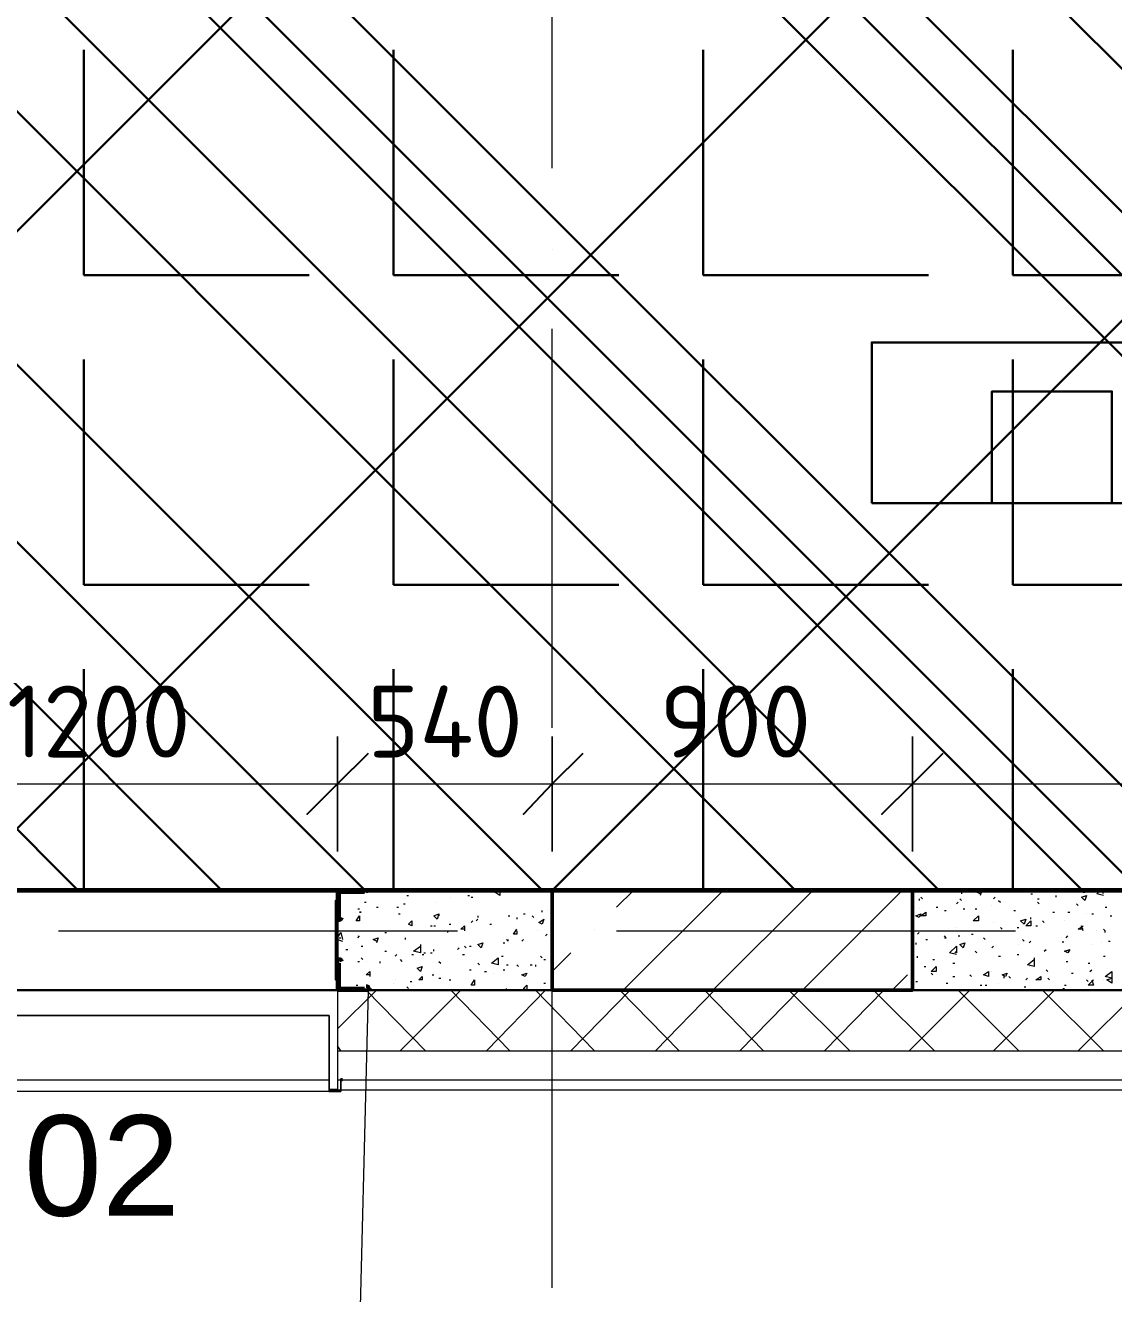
# Model space of a CAD drawing. Header units: millimetres. Extents: x -84737 to 172119, y -43083 to 59399.
# Drawn here: x 51026 to 53751, y 40869 to 44044 of the extents above; entities that cross this region are included whole.
import ezdxf

# ---------------------------------------------------------------- set-up
doc = ezdxf.new("R2010")
doc.units = ezdxf.units.MM
for name, color, linetype, lineweight in [('10) Плитка КР-3 300х300', 40, 'Continuous', 30), ('14) Плитка стены СТ-5.1', 3, 'Continuous', 60), ('19) Краска ПТ-5 потолок', 161, 'Continuous', 30), ('22) Шпакл. баз. фин. Потолок', 102, 'Continuous', 30)]:
    doc.layers.add(name, color=color, linetype=linetype, lineweight=lineweight)
for name, color, linetype in [('PDF _Марки', 7, 'Continuous'), ('PDF _Несущие колонны', 7, 'Continuous'), ('PDF _Обобщенные модели', 7, 'Continuous'), ('PDF _Окна', 7, 'Continuous'), ('PDF _Оси', 7, 'Continuous'), ('PDF _Перекрытия', 7, 'Continuous'), ('PDF _Размеры-100', 7, 'Continuous'), ('PDF _Стены', 7, 'Continuous'), ('PDF _Текст', 7, 'Continuous')]:
    doc.layers.add(name, color=color, linetype=linetype)
doc.styles.add('PDF GOSTCommon', font='arial.ttf')
doc.styles.add('PDF ISOCPEUR', font='isocpeur.ttf')

msp = doc.modelspace()

# ---------------------------------------------------------------- hatches: boundary and pattern name
at = {"layer": '10) Плитка КР-3 300х300', "transparency": 33554687}
h = msp.add_hatch(dxfattribs=at)
h.set_pattern_fill('ANGLE', color=256, scale=111)
h.set_pattern_definition([(0, (0, 0), (0, 775.335), [563.88, -211.455]), (90, (0, 0), (-775.335, 5e-14), [563.88, -211.455])])
h.paths.add_polyline_path([(52446.9, 46979.9), (52446.9, 47077.3), (55808, 47077.3), (55808, 44228.3), (52946.4, 44228.3), (52946.4, 45777.7), (53246.9, 45777.7), (53246.9, 45976.7), (52446.9, 45976.7)])
h.paths.add_polyline_path([(52446.9, 48029.7), (52446.9, 49778.1), (55808, 49778.1), (55808, 47178.9), (53246.9, 47178.9), (53246.9, 48029.7)])
h.paths.add_polyline_path([(46304.5, 41878.9), (46304.5, 44499.3), (47455.9, 44478.1), (47455.9, 45599.9), (49504.8, 45599.9), (49504.8, 44258), (49758.8, 44258), (49777.8, 45777.7), (52264.8, 45777.7), (52264.8, 45104.6), (52264.8, 45100.4), (52844.8, 45100.4), (52844.8, 44126.7), (55808, 44126.7), (55808, 41878.9), (49758.8, 41878.9), (49758.8, 42958.4), (49504.8, 42958.4), (49504.8, 41878.9)])
h.paths.add_polyline_path([(44755.2, 42827.2), (44755.2, 45777.7), (47358.6, 45777.7), (47358.6, 44579.7), (46054.8, 44579.7), (46054.8, 42827.2)])
at = {"layer": '19) Краска ПТ-5 потолок', "transparency": 33554687}
h = msp.add_hatch(dxfattribs=at)
h.set_pattern_fill('ANSI34', color=256, scale=80, angle=90)
h.paths.add_polyline_path([(52446.9, 46979.9), (52446.9, 47077.3), (55808, 47077.3), (55808, 44228.3), (52946.4, 44228.3), (52946.4, 45777.7), (53246.9, 45777.7), (53246.9, 45976.7), (52446.9, 45976.7)])
h.paths.add_polyline_path([(52446.9, 48029.7), (52446.9, 49778.1), (55808, 49778.1), (55808, 47178.9), (53246.9, 47178.9), (53246.9, 48029.7)])
h.paths.add_polyline_path([(46304.5, 41878.9), (46304.5, 44499.3), (47455.9, 44478.1), (47455.9, 45599.9), (49504.8, 45599.9), (49504.8, 44258), (49758.8, 44258), (49777.8, 45777.7), (52264.8, 45777.7), (52264.8, 45104.6), (52264.8, 45100.4), (52844.8, 45100.4), (52844.8, 44126.7), (55808, 44126.7), (55808, 41878.9), (49758.8, 41878.9), (49758.8, 42958.4), (49504.8, 42958.4), (49504.8, 41878.9)])
h.paths.add_polyline_path([(44755.2, 42827.2), (44755.2, 45777.7), (47358.6, 45777.7), (47358.6, 44579.7), (46054.8, 44579.7), (46054.8, 42827.2)])
at = {"layer": '22) Шпакл. баз. фин. Потолок', "transparency": 33554687}
h = msp.add_hatch(dxfattribs=at)
h.set_pattern_fill('ANSI37', color=256, scale=333)
h.paths.add_polyline_path([(52446.9, 46979.9), (52446.9, 47077.3), (55808, 47077.3), (55808, 44228.3), (52946.4, 44228.3), (52946.4, 45777.7), (53246.9, 45777.7), (53246.9, 45976.7), (52446.9, 45976.7)])
h.paths.add_polyline_path([(52446.9, 48029.7), (52446.9, 49778.1), (55808, 49778.1), (55808, 47178.9), (53246.9, 47178.9), (53246.9, 48029.7)])
h.paths.add_polyline_path([(46304.5, 41878.9), (46304.5, 44499.3), (47455.9, 44478.1), (47455.9, 45599.9), (49504.8, 45599.9), (49504.8, 44258), (49758.8, 44258), (49777.8, 45777.7), (52264.8, 45777.7), (52264.8, 45104.6), (52264.8, 45100.4), (52844.8, 45100.4), (52844.8, 44126.7), (55808, 44126.7), (55808, 41878.9), (49758.8, 41878.9), (49758.8, 42958.4), (49504.8, 42958.4), (49504.8, 41878.9)])
h.paths.add_polyline_path([(44755.2, 42827.2), (44755.2, 45777.7), (47358.6, 45777.7), (47358.6, 44579.7), (46054.8, 44579.7), (46054.8, 42827.2)])
at = {"layer": 'PDF _Окна', "transparency": 33554559}
msp.add_hatch(color=256, dxfattribs=at).paths.add_polyline_path([(51820.4, 41404.8), (51820.4, 41409), (51816.1, 41409), (51811.9, 41404.8), (51816.1, 41400.6), (51820.4, 41400.6)])

# ---------------------------------------------------------------- linework, layer by layer
at = {"layer": '10) Плитка КР-3 300х300'}
msp.add_lwpolyline([(46304.5, 41878.9), (46304.5, 44499.3), (47455.9, 44478.1), (47455.9, 45599.9), (49504.8, 45599.9), (49504.8, 44258), (49758.8, 44258), (49777.8, 45777.7), (52264.8, 45777.7), (52264.8, 45104.6), (52264.8, 45100.4), (52844.8, 45100.4), (52844.8, 44126.7), (55808, 44126.7), (55808, 41878.9), (49758.8, 41878.9), (49758.8, 42958.4), (49504.8, 42958.4), (49504.8, 41878.9)], close=True, dxfattribs=at)
at = {"layer": '14) Плитка стены СТ-5.1'}
msp.add_lwpolyline([(49504.8, 45599.9), (49504.8, 44258), (49758.8, 44258), (49777.8, 45777.7), (52264.8, 45777.7), (52264.8, 45104.6), (52264.8, 45100.4), (52844.8, 45100.4), (52844.8, 44126.7), (55808, 44126.7), (55808, 41878.9), (49758.8, 41878.9), (49758.8, 42958.4), (49504.8, 42958.4), (49504.8, 41878.9), (46304.5, 41878.9), (46304.5, 44499.3), (47455.9, 44478.1), (47455.9, 45599.9)], dxfattribs=at)
at = {"layer": 'PDF _Марки', "lineweight": 9}
msp.add_lwpolyline([(51883.9, 41629.2), (51858.5, 40604.7)], dxfattribs=at)
at = {"layer": 'PDF _Несущие колонны', "lineweight": 50}
msp.add_lwpolyline([(53246.9, 41878.9), (52345.3, 41878.9), (52345.3, 41629.2), (53246.9, 41629.2)], close=True, dxfattribs=at)
at = {"layer": 'PDF _Несущие колонны', "lineweight": 9}
for points in [[(52506.1, 41836.6), (52548.5, 41878.9)], [(52523.1, 41629.2), (52772.8, 41878.9)], [(52747.4, 41629.2), (52997.2, 41878.9)], [(52971.8, 41629.2), (53221.5, 41878.9)], [(52451.1, 41781.6), (52451.1, 41781.6)], [(52345.3, 41675.7), (52391.8, 41722.3)], [(53196.1, 41629.2), (53234.2, 41667.3)]]:
    msp.add_lwpolyline(points, dxfattribs=at)
at = {"layer": 'PDF _Обобщенные модели', "lineweight": 50}
for points in [[(51883.9, 41878.9), (51807.7, 41878.9), (51807.7, 41802.7)], [(51811.9, 41807), (51811.9, 41874.7), (51875.4, 41874.7)], [(51807.7, 41705.4), (51807.7, 41629.2), (51883.9, 41629.2)], [(51875.4, 41633.4), (51811.9, 41633.4), (51811.9, 41696.9)]]:
    msp.add_lwpolyline(points, dxfattribs=at)
at = {"layer": 'PDF _Обобщенные модели', "lineweight": 30}
msp.add_lwpolyline([(51807.7, 41654.6), (51803.4, 41654.6), (51803.4, 41853.5), (51807.7, 41853.5)], dxfattribs=at)
at = {"layer": 'PDF _Обобщенные модели', "lineweight": 50}
for centre, start, end in [((51879.6, 41882.7), 270, 11.5359), ((51811.9, 41810.8), 258.4641, 360), ((51811.9, 41700.7), 0, 101.5359), ((51879.6, 41633), 348.4641, 90)]:
    msp.add_arc(centre, 6.35, start, end, dxfattribs=at)
at = {"layer": 'PDF _Окна', "lineweight": 18}
for points in [[(51786.5, 41375.2), (51816.1, 41375.2), (51816.1, 41404.8), (51816.1, 41375.2), (51786.5, 41375.2), (51786.5, 41565.7), (50626.6, 41565.7), (50626.6, 41375.2), (50597, 41375.2), (50597, 41404.8), (50597, 41375.2), (50626.6, 41375.2)], [(50626.6, 41404.8), (50626.6, 41565.7), (51786.5, 41565.7), (51786.5, 41404.8)]]:
    msp.add_lwpolyline(points, dxfattribs=at)
msp.add_lwpolyline([(51786.5, 41404.8), (51786.5, 41375.2), (50626.6, 41375.2), (50626.6, 41404.8)], close=True, dxfattribs=at)
at = {"layer": 'PDF _Оси', "lineweight": 9}
for points in [[(52345.3, 43686.5), (52345.3, 44685.5)], [(52345.3, 43483.3), (52345.3, 43483.3)], [(52345.3, 42285.3), (52345.3, 43284.3)], [(52345.3, 42086.4), (52345.3, 42086.4)], [(52345.3, 40884.1), (52345.3, 41883.2)], [(51109.2, 41777.3), (52108.2, 41777.3)], [(52307.2, 41777.3), (52307.2, 41777.3)], [(52506.1, 41777.3), (53505.2, 41777.3)], [(53708.4, 41777.3), (53708.4, 41777.3)]]:
    msp.add_lwpolyline(points, dxfattribs=at)
at = {"layer": 'PDF _Перекрытия', "lineweight": 30}
msp.add_lwpolyline([(53145.3, 42848.3), (54047, 42848.3), (54047, 43250.5), (53145.3, 43250.5)], close=True, dxfattribs=at)
msp.add_lwpolyline([(53445.9, 42848.3), (53445.9, 43127.7), (53746.5, 43127.7), (53746.5, 42848.3)], dxfattribs=at)
at = {"layer": 'PDF _Размеры-100', "lineweight": 9}
msp.add_lwpolyline([(46186, 42145.6), (46905.6, 42145.6), (49305.8, 42145.6), (49504.8, 42145.6), (49758.8, 42145.6), (50605.4, 42145.6), (51807.7, 42145.6), (52345.3, 42145.6), (53246.9, 42145.6), (53246.9, 41976.3), (53246.9, 42264.1), (53246.9, 41976.3), (53246.9, 42145.6), (55926.5, 42145.6)], dxfattribs=at)
for points in [[(51807.7, 42145.6), (51807.7, 41976.3), (51807.7, 42264.1), (51807.7, 41976.3)], [(52345.3, 42145.6), (52345.3, 41976.3), (52345.3, 42264.1), (52345.3, 41976.3)]]:
    msp.add_lwpolyline(points, close=True, dxfattribs=at)
at = {"layer": 'PDF _Размеры-100', "lineweight": 25}
for points in [[(51883.9, 42221.8), (51807.7, 42145.6), (51731.5, 42069.4), (51807.7, 42145.6)], [(52421.5, 42221.8), (52345.3, 42145.6), (52273.3, 42069.4), (52345.3, 42145.6)], [(53323.1, 42221.8), (53246.9, 42145.6), (53170.7, 42069.4), (53246.9, 42145.6)]]:
    msp.add_lwpolyline(points, close=True, dxfattribs=at)
at = {"layer": 'PDF _Стены', "lineweight": 18}
for points in [[(51807.7, 41629.2), (51807.7, 41379.4), (51816.1, 41379.4), (56307.5, 41379.4), (56307.5, 45468.7), (56307.5, 45477.1), (56057.8, 45477.1)], [(51807.7, 41404.8), (51816.1, 41404.8), (56282.1, 41404.8), (56282.1, 45468.7), (56282.1, 45477.1)], [(51807.7, 41476.8), (56205.9, 41476.8), (56205.9, 45477.1)], [(53246.9, 41629.2), (52345.3, 41629.2)]]:
    msp.add_lwpolyline(points, dxfattribs=at)
at = {"layer": 'PDF _Стены', "lineweight": 30}
for points in [[(55808, 42302.2), (55808, 41878.9), (53246.9, 41878.9), (53246.9, 41629.2), (56057.8, 41629.2), (56057.8, 42302.2)], [(49758.8, 41878.9), (52345.3, 41878.9), (52345.3, 41629.2), (49758.8, 41629.2)], [(51807.7, 41878.9), (51807.7, 41629.2)], [(51807.7, 41379.4), (51786.5, 41379.4)]]:
    msp.add_lwpolyline(points, dxfattribs=at)
at = {"layer": 'PDF _Стены', "lineweight": 9}
for points in [[(52214, 41878.9), (52214, 41866.2), (52201.3, 41874.7)], [(53683, 41866.2), (53678.7, 41853.5), (53670.3, 41862)], [(51862.7, 41815.4), (51862.7, 41802.7), (51854.2, 41802.7)], [(51866.9, 41823.9), (51862.7, 41823.9)], [(52061.6, 41819.7), (52057.4, 41807), (52048.9, 41815.4)], [(53268.1, 41819.7), (53263.9, 41811.2), (53255.4, 41815.4)], [(53280.8, 41823.9), (53280.8, 41815.4), (53268.1, 41815.4)], [(53412, 41815.4), (53412, 41802.7), (53399.3, 41802.7)], [(51993.9, 41802.7), (51993.9, 41790), (51985.4, 41794.3)], [(52324.1, 41807), (52319.9, 41794.3), (52311.4, 41798.5)], [(53530.6, 41807), (53526.3, 41794.3), (53517.9, 41802.7)], [(53543.3, 41802.7), (53543.3, 41790), (53530.6, 41790)], [(52171.7, 41747.7), (52167.5, 41735), (52159, 41743.5)], [(53378.2, 41747.7), (53373.9, 41735), (53365.5, 41743.5)], [(53640.6, 41730.8), (53636.4, 41722.3), (53627.9, 41726.5)], [(52019.3, 41688.4), (52015.1, 41675.7), (52006.6, 41684.2)], [(52209.8, 41692.7), (52192.9, 41696.9), (52209.8, 41709.6)], [(53306.2, 41688.4), (53306.2, 41675.7), (53293.5, 41675.7)], [(52019.3, 41663), (52019.3, 41654.6), (52010.8, 41654.6)], [(52150.5, 41654.6), (52150.5, 41641.9), (52142.1, 41641.9)], [(52281.8, 41671.5), (52277.5, 41663), (52269.1, 41667.3)], [(53437.4, 41675.7), (53437.4, 41663), (53424.7, 41667.3)], [(53484, 41671.5), (53479.8, 41663), (53471.3, 41667.3)], [(53568.7, 41663), (53568.7, 41654.6), (53556, 41654.6)], [(53746.5, 41658.8), (53729.5, 41663), (53746.5, 41675.7)], [(53746.5, 41658.8), (53746.5, 41646.1), (53733.8, 41654.6)], [(52281.8, 41641.9), (52281.8, 41629.2), (52273.3, 41633.4)]]:
    msp.add_lwpolyline(points, close=True, dxfattribs=at)
for points in [[(52205.6, 41874.7), (52209.8, 41878.9)], [(52328.3, 41878.9), (52332.6, 41874.7)], [(53416.3, 41870.5), (53407.8, 41874.7), (53420.5, 41878.9), (53416.3, 41866.2)], [(53725.3, 41866.2), (53708.4, 41870.5), (53716.8, 41878.9)], [(53725.3, 41870.5), (53721.1, 41878.9)], [(51875.4, 41849.3), (51879.6, 41849.3)], [(51972.7, 41845.1), (51977, 41845.1)], [(51981.2, 41866.2), (51985.4, 41866.2)], [(52053.2, 41849.3), (52053.2, 41849.3)], [(52091.3, 41862), (52091.3, 41862)], [(52133.6, 41866.2), (52137.8, 41866.2)], [(52142.1, 41862), (52146.3, 41862)], [(52239.4, 41874.7), (52239.4, 41874.7)], [(53263.9, 41857.8), (53263.9, 41853.5)], [(53268.1, 41862), (53272.3, 41857.8)], [(53357, 41845.1), (53361.2, 41849.3)], [(53365.5, 41857.8), (53369.7, 41853.5)], [(53369.7, 41874.7), (53369.7, 41870.5)], [(53450.1, 41857.8), (53454.4, 41862)], [(53462.8, 41853.5), (53467.1, 41849.3)], [(53543.3, 41870.5), (53547.5, 41870.5)], [(53560.2, 41857.8), (53564.4, 41857.8)], [(53560.2, 41849.3), (53564.4, 41845.1)], [(53606.8, 41862), (53606.8, 41866.2)], [(53657.6, 41845.1), (53661.8, 41840.8)], [(53674.5, 41874.7), (53678.7, 41874.7)], [(51858.5, 41832.4), (51862.7, 41832.4)], [(51905, 41836.6), (51909.2, 41836.6)], [(51955.8, 41836.6), (51960, 41836.6)], [(51960, 41819.7), (51964.3, 41819.7)], [(52061.6, 41819.7), (52061.6, 41815.4)], [(52159, 41815.4), (52159, 41811.2)], [(52235.2, 41815.4), (52239.4, 41815.4)], [(52273.3, 41819.7), (52277.5, 41819.7)], [(52294.5, 41815.4), (52298.7, 41811.2)], [(52319.9, 41823.9), (52319.9, 41828.1)], [(52332.6, 41828.1), (52332.6, 41828.1)], [(53263.9, 41832.4), (53263.9, 41832.4)], [(53306.2, 41836.6), (53310.4, 41836.6)], [(53327.4, 41828.1), (53331.6, 41828.1)], [(53373.9, 41832.4), (53378.2, 41832.4)], [(53403.6, 41832.4), (53407.8, 41832.4)], [(53445.9, 41840.8), (53445.9, 41840.8)], [(53500.9, 41828.1), (53505.2, 41828.1)], [(53598.3, 41823.9), (53602.5, 41823.9)], [(53636.4, 41823.9), (53640.6, 41823.9)], [(53683, 41819.7), (53683, 41819.7)], [(53695.7, 41819.7), (53699.9, 41819.7)], [(53729.5, 41836.6), (53733.8, 41836.6)], [(53742.2, 41815.4), (53746.5, 41815.4)], [(52040.5, 41790), (52044.7, 41790)], [(52048.9, 41790), (52053.2, 41790)], [(52087, 41794.3), (52091.3, 41794.3)], [(52125.1, 41781.6), (52116.7, 41781.6), (52125.1, 41790), (52125.1, 41777.3)], [(52142.1, 41798.5), (52146.3, 41802.7)], [(52154.8, 41802.7), (52159, 41807)], [(52188.6, 41794.3), (52192.9, 41794.3)], [(52256.4, 41777.3), (52256.4, 41768.9), (52247.9, 41768.9), (52256.4, 41781.6)], [(52256.4, 41811.2), (52256.4, 41807)], [(53357, 41785.8), (53357, 41785.8)], [(53450.1, 41798.5), (53450.1, 41798.5)], [(53467.1, 41785.8), (53471.3, 41781.6)], [(53509.4, 41785.8), (53513.6, 41785.8)], [(53543.3, 41807), (53543.3, 41811.2)], [(53556, 41790), (53560.2, 41790)], [(53572.9, 41802.7), (53577.1, 41798.5)], [(53627.9, 41802.7), (53627.9, 41802.7)], [(53674.5, 41781.6), (53661.8, 41781.6), (53674.5, 41790)], [(53674.5, 41777.3), (53670.3, 41790)], [(53729.5, 41773.1), (53729.5, 41777.3), (53725.3, 41781.6)], [(51807.7, 41760.4), (51816.1, 41773.1), (51820.4, 41756.2)], [(51807.7, 41756.2), (51820.4, 41751.9)], [(51811.9, 41760.4), (51816.1, 41760.4)], [(51858.5, 41760.4), (51862.7, 41764.6)], [(51858.5, 41764.6), (51858.5, 41764.6)], [(51905, 41751.9), (51896.5, 41756.2), (51909.2, 41760.4), (51905, 41747.7)], [(51926.2, 41773.1), (51930.4, 41773.1)], [(51955.8, 41777.3), (51960, 41777.3)], [(51977, 41760.4), (51977, 41756.2)], [(52082.8, 41777.3), (52082.8, 41773.1)], [(52231, 41756.2), (52235.2, 41751.9), (52235.2, 41756.2)], [(52269.1, 41751.9), (52273.3, 41756.2)], [(52328.3, 41764.6), (52332.6, 41768.9)], [(52341, 41773.1), (52341, 41773.1)], [(52341, 41764.6), (52341, 41764.6)], [(53259.6, 41768.9), (53263.9, 41773.1)], [(53280.8, 41756.2), (53285, 41756.2)], [(53327.4, 41760.4), (53331.6, 41760.4), (53327.4, 41764.6)], [(53361.2, 41764.6), (53365.5, 41764.6)], [(53395.1, 41768.9), (53399.3, 41768.9)], [(53424.7, 41760.4), (53429, 41756.2)], [(53522.1, 41756.2), (53526.3, 41751.9)], [(53539, 41747.7), (53543.3, 41751.9)], [(53619.5, 41760.4), (53619.5, 41760.4)], [(53623.7, 41751.9), (53623.7, 41747.7)], [(53632.2, 41760.4), (53636.4, 41764.6)], [(53738, 41751.9), (53742.2, 41751.9)], [(51828.8, 41730.8), (51833.1, 41730.8)], [(51866.9, 41739.2), (51871.2, 41739.2)], [(51926.2, 41726.5), (51930.4, 41726.5)], [(51951.6, 41713.8), (51955.8, 41718.1)], [(51993.9, 41718.1), (51998.1, 41718.1)], [(52015.1, 41743.5), (52015.1, 41722.3), (51998.1, 41726.5), (52015.1, 41739.2)], [(52019.3, 41718.1), (52023.5, 41718.1)], [(52023.5, 41722.3), (52027.8, 41722.3)], [(52040.5, 41722.3), (52044.7, 41722.3)], [(52048.9, 41726.5), (52048.9, 41730.8)], [(52108.2, 41730.8), (52112.4, 41735)], [(52120.9, 41718.1), (52125.1, 41718.1)], [(52125.1, 41739.2), (52129.4, 41735)], [(52137.8, 41739.2), (52142.1, 41739.2)], [(52222.5, 41747.7), (52226.7, 41747.7)], [(53255.4, 41747.7), (53255.4, 41743.5)], [(53357, 41718.1), (53340.1, 41722.3), (53357, 41739.2), (53357, 41722.3)], [(53352.8, 41722.3), (53357, 41726.5)], [(53403.6, 41726.5), (53407.8, 41722.3)], [(53445.9, 41735), (53450.1, 41739.2)], [(53509.4, 41718.1), (53513.6, 41718.1)], [(53513.6, 41743.5), (53513.6, 41743.5)], [(53577.1, 41726.5), (53581.4, 41730.8)], [(53695.7, 41743.5), (53695.7, 41743.5)], [(53721.1, 41747.7), (53721.1, 41747.7)], [(51807.7, 41692.7), (51811.9, 41692.7)], [(51858.5, 41701.1), (51862.7, 41701.1)], [(51866.9, 41709.6), (51871.2, 41705.4)], [(51879.6, 41701.1), (51879.6, 41701.1)], [(51913.5, 41701.1), (51913.5, 41696.9)], [(51964.3, 41705.4), (51968.5, 41701.1)], [(52061.6, 41701.1), (52065.9, 41696.9)], [(52159, 41696.9), (52163.2, 41692.7)], [(52218.3, 41713.8), (52222.5, 41713.8)], [(52231, 41692.7), (52235.2, 41692.7)], [(52256.4, 41692.7), (52260.6, 41688.4)], [(52290.2, 41692.7), (52294.5, 41692.7)], [(52302.9, 41692.7), (52302.9, 41688.4)], [(52315.6, 41713.8), (52319.9, 41709.6)], [(52324.1, 41705.4), (52328.3, 41705.4)], [(53259.6, 41709.6), (53259.6, 41713.8)], [(53276.6, 41688.4), (53280.8, 41688.4)], [(53297.7, 41705.4), (53302, 41705.4)], [(53348.5, 41696.9), (53352.8, 41696.9)], [(53462.8, 41713.8), (53467.1, 41713.8)], [(53551.7, 41709.6), (53551.7, 41688.4), (53534.8, 41692.7), (53551.7, 41705.4)], [(53539, 41688.4), (53539, 41688.4)], [(53632.2, 41701.1), (53636.4, 41701.1)], [(53687.2, 41696.9), (53691.4, 41696.9)], [(53725.3, 41713.8), (53729.5, 41713.8)], [(51807.7, 41680), (51807.7, 41680)], [(51888.1, 41667.3), (51879.6, 41667.3), (51888.1, 41675.7), (51888.1, 41663)], [(51951.6, 41654.6), (51951.6, 41654.6)], [(52044.7, 41667.3), (52048.9, 41667.3)], [(52061.6, 41658.8), (52065.9, 41658.8)], [(52087, 41654.6), (52091.3, 41654.6)], [(52137.8, 41680), (52142.1, 41680)], [(52175.9, 41675.7), (52180.2, 41675.7)], [(52197.1, 41671.5), (52197.1, 41671.5)], [(52222.5, 41680), (52226.7, 41680)], [(53293.5, 41671.5), (53297.7, 41667.3)], [(53348.5, 41663), (53352.8, 41663)], [(53390.9, 41667.3), (53395.1, 41663)], [(53445.9, 41675.7), (53445.9, 41675.7)], [(53475.5, 41663), (53475.5, 41658.8)], [(53488.2, 41663), (53492.5, 41658.8)], [(53530.6, 41654.6), (53534.8, 41658.8)], [(53581.4, 41680), (53585.6, 41675.7)], [(53585.6, 41658.8), (53589.8, 41654.6)], [(53644.9, 41671.5), (53649.1, 41671.5)], [(53683, 41654.6), (53687.2, 41650.3)], [(53695.7, 41654.6), (53699.9, 41641.9), (53687.2, 41641.9), (53699.9, 41654.6)], [(53691.4, 41675.7), (53695.7, 41680)], [(53725.3, 41654.6), (53725.3, 41654.6)], [(51807.7, 41531.8), (51905, 41629.2)], [(51828.8, 41629.2), (51833.1, 41629.2)], [(51854.2, 41641.9), (51858.5, 41641.9)], [(52027.8, 41476.8), (51879.6, 41629.2)], [(51888.1, 41633.4), (51892.3, 41633.4)], [(51947.3, 41646.1), (51947.3, 41646.1)], [(51964.3, 41476.8), (52116.7, 41629.2)], [(51981.2, 41637.6), (51985.4, 41633.4)], [(51989.7, 41650.3), (51993.9, 41650.3)], [(51989.7, 41629.2), (51989.7, 41629.2)], [(52239.4, 41476.8), (52091.3, 41629.2)], [(52180.2, 41476.8), (52328.3, 41629.2)], [(52231, 41629.2), (52231, 41633.4)], [(52451.1, 41476.8), (52302.9, 41629.2)], [(52324.1, 41646.1), (52328.3, 41646.1)], [(52391.8, 41476.8), (52540, 41629.2)], [(52662.8, 41476.8), (52514.6, 41629.2)], [(52603.5, 41476.8), (52751.7, 41629.2)], [(52874.4, 41476.8), (52726.3, 41629.2)], [(52815.2, 41476.8), (52963.3, 41629.2)], [(53090.3, 41476.8), (52937.9, 41629.2)], [(53026.8, 41476.8), (53175, 41629.2)], [(53302, 41476.8), (53149.6, 41629.2)], [(53238.5, 41476.8), (53390.9, 41629.2)], [(53255.4, 41650.3), (53259.6, 41650.3)], [(53331.6, 41646.1), (53335.8, 41646.1)], [(53513.6, 41476.8), (53361.2, 41629.2)], [(53369.7, 41641.9), (53369.7, 41641.9)], [(53416.3, 41641.9), (53420.5, 41641.9)], [(53429, 41641.9), (53433.2, 41641.9)], [(53450.1, 41476.8), (53602.5, 41629.2)], [(53462.8, 41646.1), (53462.8, 41646.1)], [(53526.3, 41637.6), (53530.6, 41637.6)], [(53725.3, 41476.8), (53572.9, 41629.2)], [(53623.7, 41633.4), (53627.9, 41633.4)], [(53627.9, 41641.9), (53632.2, 41641.9)], [(53661.8, 41476.8), (53814.2, 41629.2)], [(53721.1, 41629.2), (53725.3, 41629.2)], [(51816.1, 41476.8), (51807.7, 41489.5)]]:
    msp.add_lwpolyline(points, dxfattribs=at)

# ---------------------------------------------------------------- texts
at = {"layer": 'PDF _Текст', "attachment_point": 4}
for s, insert, char_height, style in [('1200', (50980, 42301.4), 180, 'PDF ISOCPEUR'), ('540', (51881.7, 42301.4), 180, 'PDF ISOCPEUR'), ('900', (52614.1, 42301.4), 180, 'PDF ISOCPEUR'), ('02', (51022.4, 41188.2), 251.59, 'PDF GOSTCommon')]:
    msp.add_mtext(s, dxfattribs=dict(at, insert=insert, char_height=char_height, style=style))

doc.saveas('drawing.dxf')
